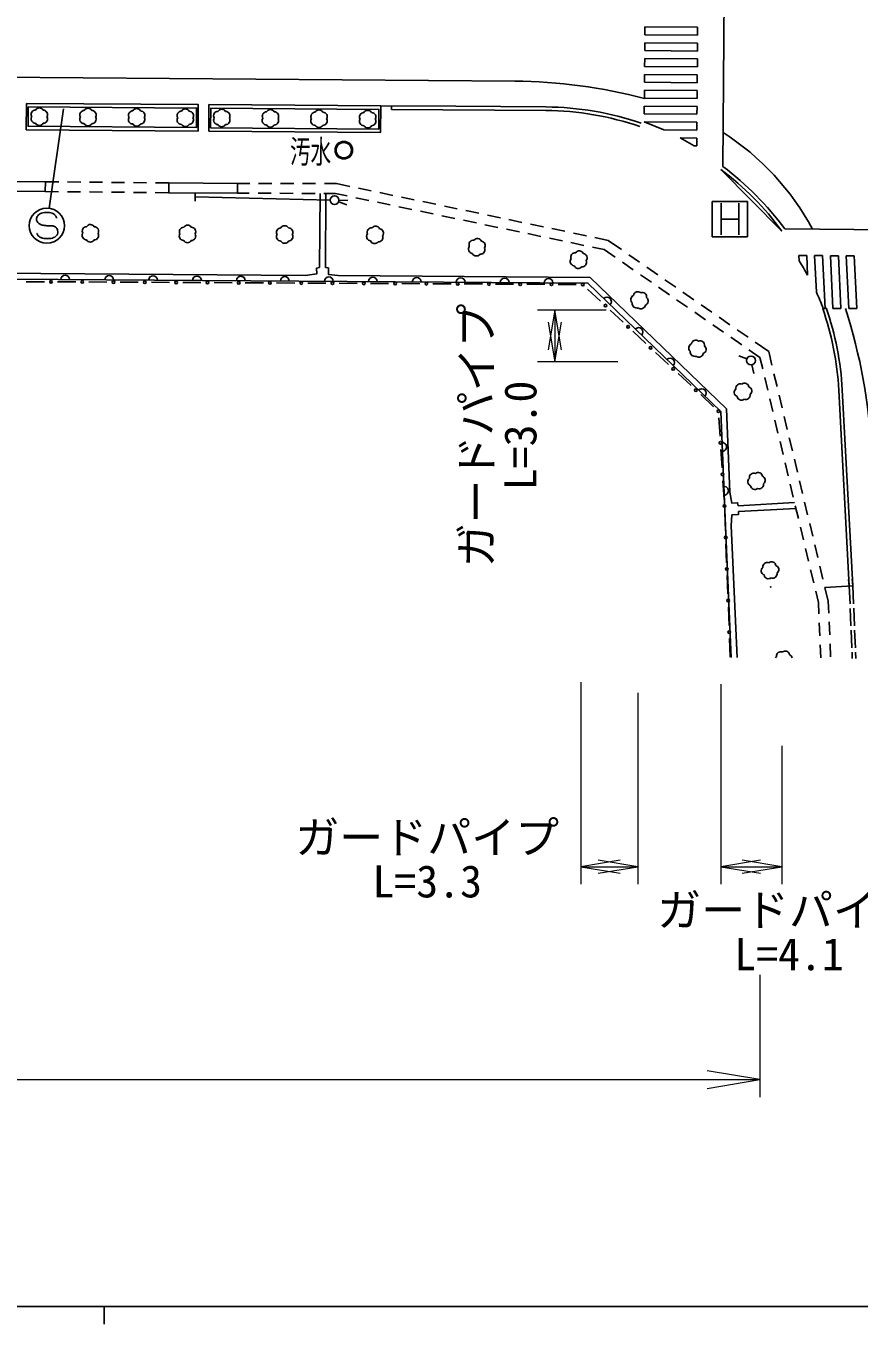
# Model space of a CAD drawing. Units: millimetres, scale not verified. Extents: x 40000 to 680000, y 20000 to 380000.
# Drawn here: x 163544 to 210936, y 204000 to 277814 of the extents above; entities that cross this region are included whole.
import ezdxf
from ezdxf.enums import TextEntityAlignment as Align

# ---------------------------------------------------------------- set-up
doc = ezdxf.new("R2010")
doc.units = ezdxf.units.MM
doc.header["$LTSCALE"] = 1000
for name, color, linetype, lineweight in [('M-BGD', 7, 'Continuous', 25), ('M-BGD-EXST', 7, 'Continuous', 25), ('M-STR-HTXT', 7, 'Continuous', 13), ('M-STR-STRC', 7, 'Continuous', 25), ('M-TTL-BAND', 7, 'Continuous', 25)]:
    doc.layers.add(name, color=color, linetype=linetype, lineweight=lineweight)
doc.styles.add('ＭＳ ゴシック', font='')
doc.styles.get('ＭＳ ゴシック').set_extended_font_data('MS Gothic')

# ---------------------------------------------------------------- blocks, each defined once
blk = doc.blocks.new('open_arrow')
at = {"color": 0, "linetype": 'Continuous', "lineweight": -2}
blk.add_lwpolyline([(7.5, 1.25), (0, 0), (7.5, -1.25)], dxfattribs=at)

msp = doc.modelspace()

# ---------------------------------------------------------------- linework, layer by layer
at = {"layer": 'M-BGD'}
for p, q in [((188001, 273244), (183724, 273265)), ((184340, 273070), (184341, 273262)), ((193125, 273208), (188001, 273244)), ((193124, 273008), (184340, 273070)), ((123718, 269274), (164649, 268954)), ((124609, 268707), (164645, 268394)), ((164649, 268954), (164645, 268394)), ((164649, 268954), (165408, 268947)), ((165908, 268943), (166658, 268936)), ((167158, 268931), (167908, 268925)), ((168408, 268920), (169158, 268913)), ((169658, 268909), (170408, 268902)), ((170908, 268897), (171667, 268890)), ((171667, 268890), (171663, 268330)), ((171667, 268890), (175582, 268864)), ((175582, 268864), (175578, 268304)), ((175582, 268864), (176275, 268862)), ((176775, 268861), (177525, 268859)), ((178025, 268858), (178775, 268856)), ((179275, 268855), (180025, 268853)), ((180525, 268852), (181218, 268850)), ((181218, 268850), (181966, 268694)), ((164645, 268394), (165403, 268388)), ((165903, 268383), (166653, 268376)), ((167153, 268372), (167903, 268365)), ((168403, 268360), (169153, 268353)), ((169653, 268349), (170403, 268342)), ((170903, 268337), (171662, 268330)), ((171663, 268330), (175578, 268304)), ((173166, 267851), (173178, 268351)), ((180851, 267911), (173172, 268101)), ((175581, 268304), (176245, 268302)), ((176745, 268301), (177495, 268299)), ((177995, 268298), (178745, 268296)), ((179245, 268295), (179995, 268293)), ((180246, 264075), (180276, 268293)), ((180495, 268292), (181159, 268290)), ((180576, 264082), (180606, 268292)), ((181159, 268290), (181824, 268151)), ((182313, 268049), (183047, 267896)), ((182455, 268592), (183189, 268438)), ((183679, 268336), (184413, 268182)), ((184902, 268080), (185636, 267926)), ((183537, 267793), (184271, 267640)), ((184760, 267537), (185494, 267384)), ((185984, 267282), (186718, 267128)), ((186126, 267824), (186860, 267671)), ((187349, 267568), (188083, 267415)), ((188573, 267312), (189307, 267159)), ((187207, 267026), (187941, 266872)), ((188431, 266770), (189165, 266617)), ((189654, 266514), (190388, 266361)), ((189796, 267057), (190530, 266903)), ((191020, 266801), (191754, 266647)), ((192243, 266545), (192978, 266391)), ((190878, 266258), (191612, 266105)), ((192101, 266003), (192835, 265849)), ((193325, 265747), (194059, 265593)), ((193467, 266289), (194201, 266136)), ((194690, 266033), (195425, 265880)), ((195914, 265778), (196662, 265621)), ((194548, 265491), (195283, 265337)), ((195772, 265235), (196436, 265096)), ((196436, 265096), (197065, 264661)), ((196662, 265621), (197425, 265093)), ((197476, 264376), (198093, 263950)), ((197837, 264808), (198453, 264381)), ((138684, 263915), (179423, 263631)), ((180576, 264082), (180759, 264054)), ((181304, 263618), (195649, 263519)), ((195649, 263519), (203393, 256035)), ((198504, 263665), (199121, 263238)), ((198864, 264097), (199481, 263670)), ((163565, 263273), (164595, 263268)), ((165345, 263264), (166374, 263259)), ((167124, 263255), (168154, 263250)), ((168904, 263246), (169933, 263241)), ((170683, 263237), (171713, 263232)), ((172463, 263228), (173492, 263223)), ((174242, 263219), (175272, 263214)), ((176022, 263210), (177051, 263205)), ((177801, 263201), (178831, 263196)), ((179581, 263192), (180611, 263187)), ((181361, 263183), (182390, 263178)), ((183140, 263174), (184170, 263168)), ((184920, 263165), (185949, 263159)), ((186699, 263156), (187729, 263150)), ((188479, 263147), (189508, 263141)), ((190258, 263138), (191288, 263132)), ((192038, 263128), (193067, 263123)), ((193817, 263119), (194847, 263114)), ((195496, 262856), (196234, 262167)), ((199532, 262954), (200149, 262527)), ((199892, 263385), (200509, 262958)), ((200560, 262242), (201176, 261815)), ((200920, 262674), (201537, 262247)), ((196782, 261655), (197520, 260966)), ((201588, 261531), (202204, 261104)), ((201948, 261962), (202565, 261536)), ((202615, 260819), (203232, 260393)), ((202976, 261251), (203592, 260824)), ((198068, 260454), (198806, 259765)), ((203643, 260108), (204260, 259681)), ((204003, 260540), (204620, 260113)), ((205031, 259828), (205795, 259300)), ((199355, 259253), (200093, 258564)), ((204671, 259397), (205300, 258961)), ((205795, 259300), (205980, 258523)), ((205300, 258961), (205454, 258314)), ((200641, 258052), (201379, 257363)), ((205570, 257828), (205744, 257099)), ((206096, 258036), (206270, 257307)), ((209781, 257110), (210380, 245958)), ((209980, 257120), (210580, 245969)), ((201927, 256851), (202665, 256162)), ((205861, 256612), (206035, 255883)), ((206387, 256820), (206561, 256091)), ((202963, 255532), (203029, 254485)), ((203393, 256035), (203577, 251310)), ((206151, 255396), (206325, 254667)), ((206677, 255604), (206851, 254875)), ((206441, 254181), (206615, 253451)), ((206967, 254389), (207141, 253659)), ((203077, 253737), (203143, 252690)), ((206731, 252965), (206905, 252235)), ((207257, 253173), (207431, 252443)), ((203191, 251941), (203258, 250894)), ((207021, 251749), (207195, 251019)), ((207547, 251957), (207721, 251227)), ((204086, 250206), (207347, 250383)), ((207311, 250533), (207486, 249803)), ((207838, 250741), (208012, 250012)), ((203296, 250145), (203335, 249102)), ((204086, 250206), (204069, 250026)), ((208128, 249525), (208302, 248796)), ((203670, 241905), (203334, 249366)), ((204001, 241903), (203663, 249380)), ((207602, 249317), (207776, 248588)), ((203364, 248352), (203404, 247309)), ((207892, 248101), (208066, 247372)), ((208418, 248309), (208592, 247580)), ((203432, 246559), (203472, 245516)), ((208182, 246885), (208356, 246156)), ((208708, 247094), (208882, 246364)), ((208997, 245884), (210580, 245969)), ((208998, 245878), (209184, 245100)), ((210340, 246331), (210380, 245954)), ((210380, 245954), (210423, 244946)), ((210539, 246351), (210580, 245969)), ((210580, 245969), (210622, 244958)), ((208472, 245670), (208627, 245023)), ((209184, 245100), (209213, 244431)), ((203501, 244767), (203541, 243723)), ((208627, 245023), (208654, 244380)), ((210433, 244696), (210475, 243697)), ((210633, 244708), (210675, 243709)), ((208676, 243880), (208708, 243131)), ((209234, 243931), (209267, 243182)), ((203569, 242974), (203609, 241930)), ((210486, 243447), (210528, 242448)), ((210686, 243459), (210728, 242460)), ((208730, 242631), (208762, 241882)), ((209288, 242682), (209320, 241933)), ((210539, 242198), (210553, 241854)), ((210738, 242210), (210754, 241852))]:
    msp.add_line(p, q, dxfattribs=at)
for points in [[(163577, 273413), (173348, 273339), (173337, 271833), (163565, 271907)], [(163675, 273212), (173247, 273140), (173238, 272034), (163667, 272106)], [(173943, 271829), (173955, 273340), (183724, 273265), (183712, 271754)], [(174045, 272028), (174053, 273139), (183622, 273065), (183614, 271954)]]:
    msp.add_lwpolyline(points, close=True, dxfattribs=at)
for points in [[(203334, 249366), (203068, 255890), (195515, 263189), (116033, 263742)], [(179423, 263631), (180089, 263717), (180081, 264044), (180246, 264075)], [(180759, 264054), (180751, 263688), (181304, 263618)], [(203577, 251310), (203700, 250674), (204025, 250702), (204068, 250535), (207269, 250710)], [(204069, 250026), (203704, 250012), (203663, 249380)]]:
    msp.add_lwpolyline(points, dxfattribs=at)
for centre in [(164970, 263266), (166749, 263257), (168529, 263248), (170308, 263239), (172088, 263230), (173867, 263221), (175647, 263212), (177426, 263203), (179206, 263194), (180986, 263185), (182765, 263176), (184545, 263167), (186324, 263158), (188104, 263148), (189883, 263139), (191663, 263130), (193442, 263121), (195222, 263112), (196508, 261911), (197794, 260710), (199080, 259509), (200367, 258308), (201653, 257107), (202939, 255906), (203053, 254111), (203167, 252316), (203281, 250520), (203350, 248727), (203418, 246934), (203487, 245141), (203555, 243348)]:
    msp.add_circle(centre, 75, dxfattribs=at)
for centre, radius, start, end in [((193005, 256208), 17000, 71.01516, 89.5951), ((193005, 256208), 16800, 71.01516, 89.5951), ((193005, 256208), 16800, 36.29532, 53.17195), ((193005, 256208), 17000, 36.29532, 53.17195), ((165774, 263396), 250, 359.60154, 179.60154), ((168274, 263379), 250, 359.60154, 179.60154), ((170774, 263362), 250, 359.60154, 179.60154), ((173274, 263344), 250, 359.60154, 179.60154), ((175774, 263327), 250, 359.60154, 179.60154), ((178273, 263309), 250, 359.60154, 179.60154), ((180773, 263292), 250, 359.60154, 179.60154), ((183273, 263275), 250, 359.60154, 179.60154), ((185773, 263257), 250, 359.60154, 179.60154), ((188273, 263240), 250, 359.60154, 179.60154), ((190773, 263222), 250, 359.60154, 179.60154), ((193273, 263205), 250, 359.60154, 179.60154), ((196595, 262146), 250, 315.97838, 135.97838), ((193005, 256208), 16800, 3.07647, 19.234), ((193005, 256208), 17000, 3.07647, 19.11939), ((198393, 260408), 250, 315.97838, 135.97838), ((200190, 258671), 250, 315.97838, 135.97838), ((201988, 256934), 250, 315.97838, 135.97838), ((203150, 253877), 250, 272.33105, 92.33105), ((203252, 251379), 250, 272.33105, 92.33105)]:
    msp.add_arc(centre, radius, start, end, dxfattribs=at)
at = {"layer": 'M-BGD-EXST'}
for p, q in [((164857, 267449), (165686, 273104)), ((181335, 267815), (181801, 267635)), ((181351, 267900), (181851, 267891)), ((202588, 267831), (202588, 265831)), ((204588, 267831), (202588, 267831)), ((203088, 267731), (203088, 265931)), ((204088, 265931), (204088, 267731)), ((204588, 265831), (204588, 267831)), ((203088, 266831), (204088, 266831)), ((202588, 265831), (204588, 265831)), ((204557, 258883), (204091, 259063)), ((204841, 258549), (204941, 258059))]:
    msp.add_line(p, q, dxfattribs=at)
for points in [[(164468, 266492), (164493, 266488), (164519, 266483), (164544, 266478), (164570, 266474), (164595, 266470), (164620, 266466), (164646, 266463), (164671, 266460), (164697, 266458), (164722, 266456), (164744, 266456), (164765, 266455), (164786, 266455), (164807, 266456), (164828, 266456), (164849, 266456), (164870, 266457), (164891, 266457), (164913, 266457), (164934, 266456), (164945, 266456), (164957, 266456), (164969, 266455), (164981, 266454), (164992, 266453), (165004, 266452), (165016, 266451), (165027, 266450), (165039, 266448), (165050, 266446), (165057, 266445), (165064, 266444), (165071, 266442), (165078, 266441), (165085, 266439), (165092, 266438), (165099, 266436), (165106, 266434), (165112, 266432), (165119, 266430), (165125, 266428), (165131, 266426), (165137, 266424), (165143, 266422), (165149, 266420), (165155, 266417), (165161, 266415), (165166, 266412), (165172, 266410), (165178, 266407), (165184, 266404), (165190, 266401), (165195, 266398), (165201, 266395), (165207, 266392), (165212, 266389), (165218, 266385), (165223, 266382), (165228, 266378), (165233, 266374), (165240, 266368), (165247, 266362), (165253, 266355), (165259, 266349), (165266, 266342)], [(164217, 265916), (164212, 265923), (164207, 265931), (164203, 265939), (164198, 265946), (164193, 265954), (164189, 265962), (164185, 265970), (164182, 265978), (164179, 265987), (164176, 265995), (164174, 266003), (164172, 266011), (164171, 266019)]]:
    msp.add_lwpolyline(points, dxfattribs=at)
for centre, radius in [((181626, 270752), 500), ((181624, 270747), 435), ((181101, 267905), 250), ((164734, 266456), 1000), ((204791, 258794), 250), ((205914, 245916), 10)]:
    msp.add_circle(centre, radius, dxfattribs=at)
for centre, radius, start, end in [((164307, 272904), 250, 29.57065, 149.57065), ((167075, 272883), 250, 29.57065, 149.57065), ((169843, 272863), 250, 29.57065, 149.57065), ((164088, 272531), 250, 149.57065, 269.57065), ((164090, 272781), 250, 89.57065, 209.57065), ((164521, 272528), 250, 269.57065, 29.57065), ((164523, 272778), 250, 329.57065, 89.57065), ((166855, 272510), 250, 149.57065, 269.57065), ((166857, 272760), 250, 89.57065, 209.57065), ((167288, 272507), 250, 269.57065, 29.57065), ((167290, 272757), 250, 329.57065, 89.57065), ((169623, 272489), 250, 149.57065, 269.57065), ((169625, 272739), 250, 89.57065, 209.57065), ((170056, 272486), 250, 269.57065, 29.57065), ((170058, 272736), 250, 329.57065, 89.57065), ((172391, 272469), 250, 149.57065, 269.57065), ((172393, 272719), 250, 89.57065, 209.57065), ((172610, 272842), 250, 29.57065, 149.57065), ((172824, 272465), 250, 269.57065, 29.57065), ((172826, 272715), 250, 329.57065, 89.57065), ((174465, 272455), 250, 149.55882, 269.55882), ((174467, 272705), 250, 89.55882, 209.55882), ((174684, 272829), 250, 29.55882, 149.55882), ((174898, 272452), 250, 269.55882, 29.55882), ((174900, 272702), 250, 329.55882, 89.55882), ((177232, 272434), 250, 149.55882, 269.55882), ((177234, 272684), 250, 89.55882, 209.55882), ((177452, 272807), 250, 29.55882, 149.55882), ((177665, 272431), 250, 269.55882, 29.55882), ((177667, 272681), 250, 329.55882, 89.55882), ((179999, 272413), 250, 149.55882, 269.55882), ((180001, 272663), 250, 89.55882, 209.55882), ((180219, 272786), 250, 29.55882, 149.55882), ((180432, 272409), 250, 269.55882, 29.55882), ((180434, 272659), 250, 329.55882, 89.55882), ((182767, 272391), 250, 149.55882, 269.55882), ((182769, 272641), 250, 89.55882, 209.55882), ((182986, 272765), 250, 29.55882, 149.55882), ((183200, 272388), 250, 269.55882, 29.55882), ((183202, 272638), 250, 329.55882, 89.55882), ((164303, 272404), 250, 209.57065, 329.57065), ((167071, 272383), 250, 209.57065, 329.57065), ((169839, 272363), 250, 209.57065, 329.57065), ((172607, 272342), 250, 209.57065, 329.57065), ((174681, 272329), 250, 209.55882, 329.55882), ((177448, 272307), 250, 209.55882, 329.55882), ((180215, 272286), 250, 209.55882, 329.55882), ((182982, 272265), 250, 209.55882, 329.55882), ((164701, 266118), 1092, 90.54544, 100.1869), ((164720, 265954), 1257, 82.47698, 91.3279), ((164443, 266835), 298, 172.36814, 193.72008), ((164435, 266828), 290, 150.0708, 170.82171), ((164443, 266836), 298, 193.7824, 222.17001), ((164608, 266727), 491, 135.15085, 149.93667), ((164552, 266935), 445, 222.25697, 242.81644), ((164510, 266833), 347, 114.63796, 136.08554), ((164644, 267118), 650, 242.95506, 254.28289), ((164611, 266610), 591, 100.05395, 114.52623), ((164793, 266496), 709, 69.27414, 82.6429), ((164896, 266767), 419, 50.33996, 69.2792), ((164902, 266786), 401, 40.39427, 49.36849), ((164822, 266695), 521, 31.07407, 42.21432), ((165107, 266867), 188, 15.48494, 31.07407), ((165189, 266895), 101, 353.24514, 12.74605), ((167212, 266273), 250, 29.64893, 149.64893), ((172738, 266239), 250, 29.64893, 149.64893), ((164571, 266192), 449, 217.94831, 228.20445), ((164579, 266212), 470, 229.12381, 248.26742), ((164675, 266452), 728, 248.31346, 261.14941), ((164750, 266944), 1226, 261.2217, 270.98278), ((164767, 266991), 1272, 270.15164, 279.41634), ((164858, 266441), 715, 279.49367, 291.46503), ((164963, 266175), 428, 291.45807, 309.06252), ((165014, 266107), 344, 309.52638, 337.1503), ((165008, 266110), 346, 0.82024, 42.03911), ((165006, 266102), 349, 338.2637, 2.05452), ((166993, 265899), 250, 149.64893, 269.64893), ((166995, 266149), 250, 89.64893, 209.64893), ((167426, 265897), 250, 269.64893, 29.64893), ((167428, 266147), 250, 329.64893, 89.64893), ((172519, 265865), 250, 149.64893, 269.64893), ((172521, 266115), 250, 89.64893, 209.64893), ((172952, 265863), 250, 269.64893, 29.64893), ((172954, 266113), 250, 329.64893, 89.64893), ((178045, 265832), 250, 149.64893, 269.64893), ((178047, 266082), 250, 89.64893, 209.64893), ((178264, 266205), 250, 29.64893, 149.64893), ((178478, 265829), 250, 269.64893, 29.64893), ((178480, 266079), 250, 329.64893, 89.64893), ((183174, 265838), 250, 143.04291, 263.04291), ((183204, 266086), 250, 83.04291, 203.04291), ((183434, 266184), 250, 23.04291, 143.04291), ((183603, 265785), 250, 263.04291, 23.04291), ((183634, 266033), 250, 323.04291, 83.04291), ((167209, 265773), 250, 209.64893, 329.64893), ((172735, 265739), 250, 209.64893, 329.64893), ((178261, 265705), 250, 209.64893, 329.64893), ((183373, 265687), 250, 203.04291, 323.04291), ((188965, 265131), 250, 143.04291, 263.04291), ((188996, 265379), 250, 83.04291, 203.04291), ((189226, 265477), 250, 23.04291, 143.04291), ((189395, 265079), 250, 263.04291, 23.04291), ((189425, 265327), 250, 323.04291, 83.04291), ((195017, 264770), 250, 23.04291, 143.04291), ((189165, 264981), 250, 203.04291, 323.04291), ((194757, 264424), 250, 143.04291, 263.04291), ((194787, 264672), 250, 83.04291, 203.04291), ((195187, 264372), 250, 263.04291, 23.04291), ((195217, 264620), 250, 323.04291, 83.04291), ((194957, 264274), 250, 203.04291, 323.04291), ((198197, 262258), 250, 110.7107, 230.7107), ((198285, 262024), 250, 170.7107, 290.7107), ((198355, 262452), 250, 50.7107, 170.7107), ((198602, 262411), 250, 350.7107, 110.7107), ((198690, 262178), 250, 290.7107, 50.7107), ((198532, 261984), 250, 230.7107, 350.7107), ((201652, 259702), 250, 50.7107, 170.7107), ((201899, 259662), 250, 350.7107, 110.7107), ((201494, 259509), 250, 110.7107, 230.7107), ((201582, 259275), 250, 170.7107, 290.7107), ((201829, 259235), 250, 230.7107, 350.7107), ((201987, 259428), 250, 290.7107, 50.7107), ((204086, 256980), 250, 128.61142, 248.61142), ((204177, 257213), 250, 68.61142, 188.61142), ((204424, 257251), 250, 8.61142, 128.61142), ((204580, 257055), 250, 308.61142, 68.61142), ((204242, 256785), 250, 188.61142, 308.61142), ((204489, 256822), 250, 248.61142, 8.61142), ((204855, 251904), 250, 128.61142, 248.61142), ((204946, 252137), 250, 68.61142, 188.61142), ((205193, 252174), 250, 8.61142, 128.61142), ((205258, 251746), 250, 248.61142, 8.61142), ((205349, 251979), 250, 308.61142, 68.61142), ((205011, 251708), 250, 188.61142, 308.61142), ((205715, 247060), 250, 68.61142, 188.61142), ((205962, 247097), 250, 8.61142, 128.61142), ((205624, 246827), 250, 128.61142, 248.61142), ((205780, 246632), 250, 188.61142, 308.61142), ((206027, 246669), 250, 248.61142, 8.61142), ((206118, 246902), 250, 308.61142, 68.61142), ((206484, 241983), 250, 68.61142, 188.61142), ((206731, 242021), 250, 8.61142, 128.61142), ((206392, 241751), 250, 128.61142, 147.1053), ((206887, 241826), 250, 12.42612, 68.61142)]:
    msp.add_arc(centre, radius, start, end, dxfattribs=at)
at = {"layer": 'M-STR-HTXT'}
for p, q in [((203075, 269655), (206545, 266153)), ((196556, 261644), (192635, 261644)), ((193635, 261644), (193635, 258717)), ((197216, 258717), (192635, 258717)), ((195102, 240501), (195102, 229006)), ((203075, 240383), (203075, 229006)), ((198345, 239891), (198345, 229006)), ((206545, 236881), (206545, 229006)), ((195102, 230006), (198345, 230006)), ((203075, 230006), (206545, 230006)), ((205300, 223858), (205300, 216898)), ((70050, 217898), (205300, 217898))]:
    msp.add_line(p, q, dxfattribs=at)
at = {"layer": 'M-STR-STRC'}
for p, q in [((203195, 269816), (203413, 298449)), ((198752, 277312), (198755, 277762)), ((198755, 277762), (201755, 277739)), ((201755, 277739), (201752, 277289)), ((198745, 276412), (198748, 276862)), ((198748, 276862), (201748, 276839)), ((201752, 277289), (198752, 277312)), ((201748, 276839), (201745, 276389)), ((201745, 276389), (198745, 276412)), ((198738, 275512), (198741, 275962)), ((201738, 275489), (198738, 275512)), ((198741, 275962), (201741, 275939)), ((201741, 275939), (201738, 275489)), ((191350, 274672), (145696, 275020)), ((198731, 274612), (198734, 275062)), ((201731, 274589), (198731, 274612)), ((198734, 275062), (201735, 275039)), ((201735, 275039), (201731, 274589)), ((198724, 273712), (198727, 274162)), ((198727, 274162), (201728, 274139)), ((201728, 274139), (201724, 273689)), ((198717, 272812), (198721, 273262)), ((198721, 273262), (201721, 273239)), ((201724, 273689), (198724, 273712)), ((201721, 273239), (201717, 272789)), ((201717, 272789), (198717, 272812)), ((199828, 271903), (198714, 272362)), ((198714, 272362), (201714, 272339)), ((201711, 271889), (199828, 271903)), ((201714, 272339), (201711, 271889)), ((200768, 271446), (201707, 271439)), ((200768, 271446), (201555, 270990)), ((201704, 270989), (201555, 270990)), ((201707, 271439), (201704, 270989)), ((206707, 266271), (228987, 266101)), ((207522, 264466), (207507, 264765)), ((207507, 264765), (207958, 264762)), ((207958, 264762), (208011, 263641)), ((208409, 264758), (208508, 262668)), ((208859, 264755), (208409, 264758)), ((209002, 261754), (208859, 264755)), ((209310, 264751), (209452, 261750)), ((209761, 264748), (209310, 264751)), ((209903, 261747), (209761, 264748)), ((210211, 264744), (210354, 261743)), ((210662, 264741), (210211, 264744)), ((210804, 261740), (210662, 264741)), ((208901, 261754), (209002, 261754)), ((209452, 261750), (209903, 261747)), ((210354, 261743), (210804, 261740))]:
    msp.add_line(p, q, dxfattribs=at)
for centre, radius, start, end in [((191121, 244673), 30000, 75.3205, 89.56296), ((195093, 259137), 15000, 28.34592, 57.24014), ((194016, 255887), 16000, 28.98744, 32.42161), ((194016, 255887), 16000, 21.51104, 25.07307), ((180181, 252075), 31500, 2.71516, 17.87695)]:
    msp.add_arc(centre, radius, start, end, dxfattribs=at)
at = {"layer": 'M-TTL-BAND'}
for p, q in [((40000, 205000), (579000, 205000)), ((168000, 205000), (168000, 204000))]:
    msp.add_line(p, q, dxfattribs=at)

# ---------------------------------------------------------------- block references
at = {"layer": 'M-STR-HTXT'}
for p, xscale, yscale, rotation in [((193635, 261644), 300, 300, 270), ((193635, 258717), 300, 300, 90), ((198345, 230006), 300, 300, 180), ((206545, 230006), 300, 300, 180), ((205300, 217898), 400, 400, 180)]:
    msp.add_blockref('open_arrow', p, dxfattribs=dict(at, xscale=xscale, yscale=yscale, rotation=rotation))
at = {"layer": 'M-STR-HTXT', "xscale": 300, "yscale": 300}
for p in [(195102, 230006), (203075, 230006)]:
    msp.add_blockref('open_arrow', p, dxfattribs=at)

# ---------------------------------------------------------------- texts
at = {"layer": 'M-BGD-EXST', "style": 'ＭＳ ゴシック', "width": 0.65}
msp.add_text('汚水', height=1320, rotation=359.627, dxfattribs=at).set_placement((178572, 271338), align=Align.TOP_LEFT)
at = {"layer": 'M-STR-HTXT', "style": 'ＭＳ ゴシック'}
for s, p in [('ガードパイプ', (190635, 254529)), ('L=3.0', (193135, 254529))]:
    msp.add_text(s, height=1833, rotation=90, dxfattribs=at).set_placement(p, align=Align.BOTTOM_CENTER)
for s, p in [('ガードパイプ', (186371, 230208)), ('L=3.3', (186371, 227708)), ('ガードパイプ', (206950, 226072)), ('L=4.1', (206950, 223572))]:
    msp.add_text(s, height=1833, dxfattribs=at).set_placement(p, align=Align.BOTTOM_CENTER)

doc.saveas('drawing.dxf')
